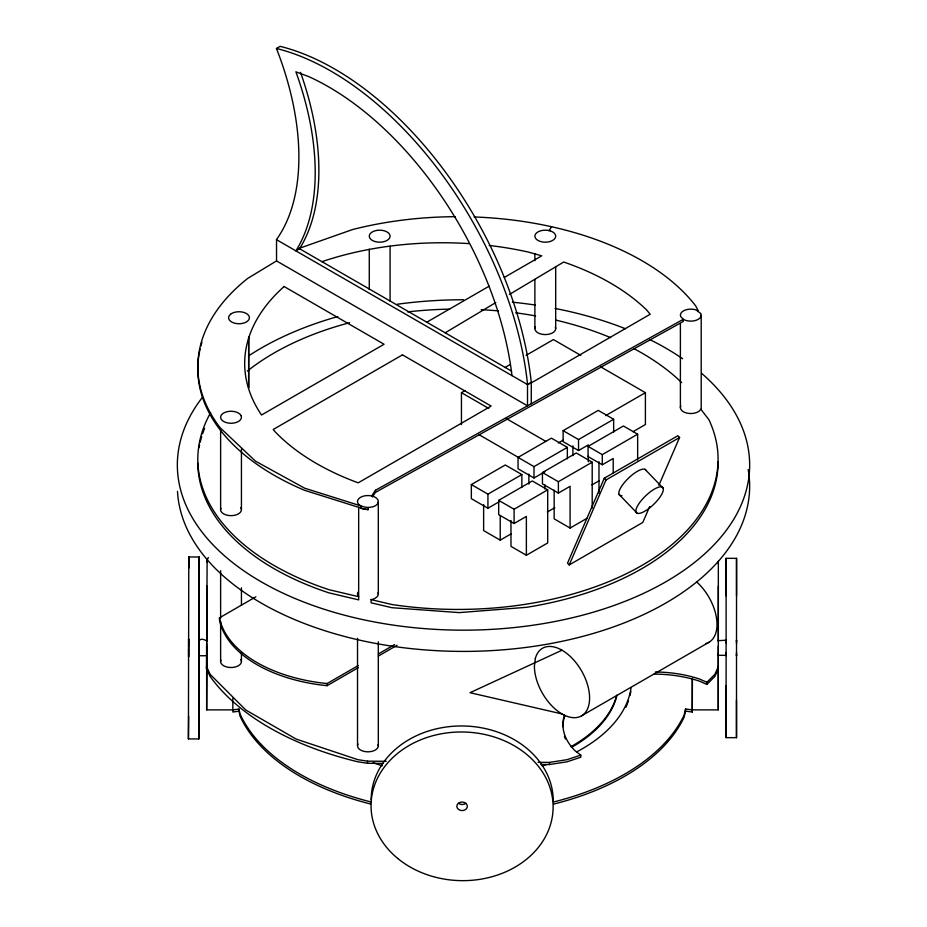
<?xml version="1.0" encoding="UTF-8"?>
<svg xmlns="http://www.w3.org/2000/svg" width="927" height="927" viewBox="0 0 927 927"><rect width="100%" height="100%" fill="white"/><g stroke="black" fill="none" stroke-linecap="round" stroke-linejoin="round"><path stroke-width="1.39" d="M188.587 648.668C188.621 677.683 188.61 618.008 188.633 647.231M553.593 801.982A229.861 132.712 0 0 0 684.114 715.053L685.54 708.993L692.272 709.873L718.286 709.873L718.344 561.217L718.344 563.338M726.131 685.667L726.096 737.66L736.501 737.66L736.536 558.344L726.131 558.332L726.096 737.66M726.108 643.002L726.119 640.221L718.309 640.673M736.513 654.369L736.513 655.771L736.513 652.504M736.513 641.623L736.525 640.221L736.525 643.489M726.108 655.319L718.309 655.319M206.814 642.99L206.814 655.748L199.004 655.737C200.475 649.155 194.172 634.335 206.848 640.893M685.54 708.993L685.54 711.113L692.272 711.994L692.411 678.413M188.644 716.165L188.424 738.923L198.83 738.946L199.201 556.988L188.795 556.965L188.424 738.923M383.268 763.396L367.521 763.292L357.961 761.809A273.141 157.694 0 0 1 210.139 676.467L206.524 668.68L207.127 560.128L208.332 557.533M370.707 801.89A229.861 132.712 0 0 1 240.058 713.999L238.969 709.074L232.839 709.873L206.651 709.873L206.964 655.528M206.825 641.611L206.837 640.209M199.004 655.737L199.038 640.279M199.201 556.988L198.83 738.946M685.54 711.113L684.114 717.185A229.861 132.712 0 0 1 553.593 804.103M372.399 496.965L375.458 492.388L683.303 321.426L683.303 319.305L680.708 316.582A10.406 6.002 0 0 1 684.624 310.302A10.406 6.002 0 0 1 696.177 309.989L700.905 313.697L700.8 316.802A10.406 6.002 0 0 1 683.303 319.305L375.458 490.267L371.634 495.98M658.888 485.273L679.584 437.486L677.869 435.713L604.3 478.193L567.509 563.152L569.213 564.925L642.793 522.446L649.688 506.513M569.213 564.925L606.003 479.966L679.584 437.486M718.274 666.942L714.833 674.346L706.872 682.307L706.872 684.427L699.491 681.16A91.043 52.561 0 0 0 653.964 674.114M718.274 669.074L714.833 676.467L706.872 684.427M549.004 230.626L551.6 226.744M276.536 239.687L276.536 260.927L247.764 278.367A260.139 150.186 0 0 0 220.116 427.706L255.493 461.171L304.67 488.205L364.288 506.976L368.181 507.521L372.677 506.895A10.406 6.002 0 0 0 373.546 496.501L371.09 495.829A10.406 6.002 0 0 0 359.977 497.672A10.406 6.002 0 0 0 358.668 504.311L360.777 505.864L360.777 507.996L362.295 508.738L368.181 509.641L368.181 507.521M445.18 332.805L495.806 302.573M509.387 294.473L563.709 262.028A237.497 137.115 0 0 1 646.432 309.78L650.198 314.241L531.611 382.712M276.536 260.927L527.509 405.829L527.509 384.589L531.264 382.503L527.579 384.624L276.443 239.63A231.785 133.824 60 0 0 276.443 48.471L280.116 46.35A280.302 161.831 60 0 1 531.264 382.503L531.264 403.743M426.779 322.19L489.247 286.13M504.23 277.474L541.716 255.829L528.344 252.074A237.497 137.115 0 0 0 489.224 245.458M461.449 424.531L461.449 392.677L465.18 390.522M504.948 367.555L509.92 364.693M526.084 355.365L553.419 339.572L580.765 355.365M358.32 667.637L327.08 685.679A130.927 75.597 0 0 1 219.467 619.954L219.467 617.834L255.84 596.826M588.286 444.914L578.529 450.545L563.129 441.658L563.129 430.673L598.251 410.394L613.651 419.282L613.651 432.202M544.821 471.75L533.998 477.996L518.054 468.784L518.054 457.405L551.391 438.158L567.336 447.37L567.336 458.842M498.993 501.855L487.938 508.239L471.345 498.656L471.345 484.566L505.273 464.983L521.866 474.554L521.866 487.475M558.39 442.909L563.361 440.035M605.621 415.632L645.401 392.677L645.401 424.531L632.967 431.715M563.129 430.673L578.529 439.56L613.651 419.282M518.054 457.405L533.998 466.617L567.336 447.37M471.345 484.566L487.938 494.149L521.866 474.554M554.161 490.082L554.161 518.853L570.082 528.054L570.082 486.316L558.378 493.083L542.446 483.882L542.446 472.527L576.27 452.99L592.202 462.191L592.202 508.112M613.211 472.793L613.211 458.471L602.295 464.786L588.054 456.559L588.054 446.408L623.408 425.991L637.649 434.207L637.649 460.047M526.374 555.261L526.374 516.42L514.091 523.512L498.691 514.624L498.691 500.348L532.295 480.951L547.695 489.85L547.695 542.944L526.374 555.261L510.974 546.362L510.974 520.476M588.054 446.408L602.295 454.624L637.649 434.207M542.446 472.527L558.378 481.716L592.202 462.191M498.691 500.348L514.091 509.247L547.695 489.85M591.913 484.937L599.155 480.754M547.324 512.017L554.821 507.683M483.627 504.578L483.627 530.58L500.221 540.151L511.044 533.906M570.082 528.054L587.289 518.123M327.08 685.679L327.08 683.558L358.32 665.516M378.32 653.975L394.566 644.601M378.32 656.096L397.057 645.273M581.507 715.864L708.935 642.295M561.994 650.221L470.024 692.701L561.994 713.941M540.974 764.474L549.456 764.532L567.011 761.809L580.777 757.22L580.777 755.099L567.011 759.688L549.456 762.411L538.042 762.33M718.077 461.692A260.139 150.186 0 0 1 526.513 607.312L459.224 612.62L391.854 607.695L371.101 602.805L371.101 599.618L372.677 599.294A10.406 6.002 0 0 0 378.089 592.677M238.969 709.074L238.969 711.206L232.839 712.006L232.839 698.298M206.524 668.68L206.524 666.548L210.139 674.346L245.794 710.001L296.211 739.109L357.961 759.688L367.521 761.171L386.223 761.299M368.181 509.641L364.288 509.097L304.67 490.337A260.139 150.186 0 0 1 200.116 349.015M371.101 599.618L391.854 604.508A260.139 150.186 0 0 0 708.877 419.664L700.8 409.201A10.406 6.002 0 0 1 691.959 413.5A10.406 6.002 0 0 1 681.693 410.441L680.708 408.981A10.406 6.002 0 0 1 680.8 405.864M706.872 682.307L699.491 679.027A91.043 52.561 0 0 0 655.354 671.994M600.65 366.849L645.401 392.677M511.565 371.136L299.004 248.424L352.561 229.548A260.139 150.186 0 0 1 455.238 216.675M461.449 392.677L488.796 408.459M506.2 418.506L545.968 441.472M478.853 434.578L518.622 457.544M580.777 755.099L575.122 750.835A91.043 52.561 0 0 1 564.45 714.96M645.03 469.329L663.164 488.181A18.204 5.852 -43.9 0 1 644.844 511.183A18.204 5.852 -43.9 0 1 640.858 501.055A18.204 5.852 -43.9 0 1 663.164 488.181M604.3 478.193L606.003 479.966M619.004 494.346L637.139 513.21M465.76 803.327L466.582 804.219A5.203 4.253 1.2 0 1 466.582 808.46L465.76 809.341A5.203 4.253 1.2 0 1 458.401 809.294L457.567 808.402A5.203 4.253 1.2 0 1 457.567 804.161L458.401 803.28A5.203 4.253 1.2 0 1 465.76 803.327A5.203 4.253 1.2 0 1 458.517 803.28M240.672 507.509L241.032 507.996A10.406 6.002 0 0 1 235.191 515.157A10.406 6.002 0 0 1 222.121 512.758L221.032 511.322A10.406 6.002 0 0 1 220.927 508.205M240.777 659.514L241.032 659.862A10.406 6.002 0 0 1 235.191 667.023A10.406 6.002 0 0 1 222.121 664.624L221.032 663.187A10.406 6.002 0 0 1 220.927 660.07M698.298 310.974L695.771 306.014A260.139 150.186 0 0 0 474.114 216.964M238.969 711.206L240.058 716.119A229.861 132.712 0 0 0 370.707 804.022M188.795 556.965L188.876 568.089M736.536 558.344L736.559 596.015M736.501 737.66L736.478 699.978M726.131 558.332L726.154 596.015M726.119 640.221L726.119 640.905M726.108 655.69L726.108 652.504M718.309 640.221L718.309 640.905M718.309 653.998L718.309 655.69M718.332 586.107L718.332 641.136M718.286 646.154L718.286 709.873M701.206 315.25L701.206 409.201M692.272 679.456L692.272 711.994M680.395 323.685L680.395 407.416M602.295 454.624L602.295 464.786M598.981 461.704L598.981 493.199M588.286 456.142L588.286 461.762M578.529 439.56L578.529 450.545M572.898 445.852L572.898 455.678M558.378 481.716L558.378 493.083M555.69 266.524L555.69 328.598M549.456 762.411L549.456 764.532M544.821 484.694L544.821 489.004M534.879 253.477L534.879 260.696M534.879 279.467L534.879 328.552M533.998 466.617L533.998 477.996M528.877 474.045L528.877 484.114M514.091 509.247L514.091 523.512M500.221 515.597L500.221 540.151M487.938 494.149L487.938 508.239M390.093 246.281L390.093 301.148M378.309 501.843L378.309 594.23M378.309 641.832L378.309 746.096M375.458 490.267L375.458 492.388M369.282 249.178L369.282 289.595M367.521 761.171L367.521 763.292M358.668 507.196L358.668 599.885L328.992 592.874A260.139 150.186 0 0 1 197.81 463.176M357.521 638.367L357.521 745.528M248.703 337.243L248.703 387.776M248.645 337.312L248.645 387.834M241.437 448.911L241.437 509.537M241.437 587.788L241.437 605.111M241.437 652.747L241.437 661.403M220.626 430.36L220.626 509.769M220.626 570.696L220.626 618.332M220.626 621.217L220.626 661.635M207.127 560.128L207.127 562.249M206.999 586.084L206.999 641.113M206.825 613.998L206.825 616.119M206.651 646.154L206.651 709.873M565.435 738.958A91.043 52.561 0 0 1 564.45 736.27M562.921 726.675A91.043 52.561 0 0 1 564.914 715.737M378.089 744.543A10.406 6.002 0 0 1 364.751 751.542L362.295 750.87A10.406 6.002 0 0 1 358.007 743.987M631.032 688.019A169.085 97.625 0 0 1 576.907 751.774M546.49 764.613A169.085 97.625 0 0 1 542.214 765.969M382.341 765.806A169.085 97.625 0 0 1 373.129 762.724M371.159 799.688A91.043 74.334 1.2 0 1 462.202 725.968A91.043 74.334 1.2 0 1 553.245 800.928M696.559 581.855A39.015 22.526 60 0 1 716.548 618.367A39.015 22.526 60 0 1 705.632 643.651M358.007 592.121A10.406 6.002 0 0 0 358.668 596.698L328.992 589.688A260.139 150.186 0 0 1 210.661 412.619M199.05 447.776A260.139 150.186 0 0 1 199.572 444.972M200.186 442.167A260.139 150.186 0 0 1 201.692 436.594M202.573 433.824A260.139 150.186 0 0 1 204.6 428.344M247.382 371.055A260.139 150.186 0 0 1 349.549 322.723M407.648 311.901A260.139 150.186 0 0 1 449.479 309.143M481.206 309.664A260.139 150.186 0 0 1 498.552 310.904M515.644 312.805A260.139 150.186 0 0 1 535.597 315.91M555.597 320.047A260.139 150.186 0 0 1 610.592 337.637M633.813 348.587A260.139 150.186 0 0 1 681.635 382.584M555.343 327.046A10.406 6.002 0 0 1 542.55 334.369L540.047 333.766A10.406 6.002 0 0 1 535.25 326.999M200.777 346.339A260.139 150.186 0 0 1 201.935 342.33M621.971 495.667A18.204 5.852 -43.9 0 1 626.826 479.838A18.204 5.852 -43.9 0 1 646.084 470.429M321.947 261.669A237.497 137.115 0 0 1 469.074 243.627M511.982 375.62A262.19 151.368 60 0 0 308.587 76.535L295.887 71.831A233.697 134.925 60 0 1 295.887 250.858L299.56 248.737A233.697 134.925 60 0 0 300.522 72.376M276.443 48.471A280.302 161.831 60 0 1 527.579 384.624M630.823 691.484A169.085 97.625 0 0 1 630.001 695.505M628.448 700.835A169.085 97.625 0 0 1 625.806 707.394M616.722 695.169A156.084 90.116 0 0 1 570.905 746.675M616.722 696.235A156.084 90.116 0 0 1 572.226 746.988M327.08 683.558A130.927 75.597 0 0 1 219.467 617.834M701.6 373.326A286.153 165.203 0 0 1 487.057 629.607A286.153 165.203 0 0 1 202.584 397.127M248.598 355.875A286.153 165.203 0 0 1 337.81 316.547M397.162 304.253A286.153 165.203 0 0 1 463.523 299.757M512.33 302.179A286.153 165.203 0 0 1 535.273 305.041M555.076 308.448A286.153 165.203 0 0 1 625.458 328.761M649.943 339.641A286.153 165.203 0 0 1 682.62 358.714M748.205 469.63A286.153 165.203 0 0 1 482.283 651.055A286.153 165.203 0 0 1 177.486 491.31M535.342 658.448L534.404 666.142A39.015 22.526 60 0 0 573.651 717.683A39.015 22.526 60 0 0 579.734 667.903A39.015 22.526 60 0 0 535.342 658.448M283.986 286.466L282.92 287.602A244.96 141.425 0 0 0 261.518 415.006L384.068 344.253L283.986 286.466M230.614 314.183L229.317 315.562A10.406 6.002 0 0 0 233.998 323.013A10.406 6.002 0 0 0 247.405 321.298L248.703 319.919A10.406 6.002 0 0 0 244.021 312.48A10.406 6.002 0 0 0 230.614 314.183M402.457 354.867L273.21 429.491L274.577 431.182A244.96 141.425 0 0 0 358.216 482.828L491.148 406.072L402.457 354.867M376.999 230.383L374.485 230.974A10.406 6.002 0 0 0 370.07 238.482A10.406 6.002 0 0 0 382.376 241.982L384.89 241.379A10.406 6.002 0 0 0 389.305 233.882A10.406 6.002 0 0 0 376.999 230.383M550.522 230.985L548.019 230.383A10.406 6.002 0 0 0 535.69 233.859A10.406 6.002 0 0 0 540.047 241.368L542.55 241.982A10.406 6.002 0 0 0 554.879 238.506A10.406 6.002 0 0 0 550.522 230.985M241.032 415.597L239.942 414.16A10.406 6.002 0 0 0 226.872 411.75A10.406 6.002 0 0 0 221.032 418.923L222.121 420.36A10.406 6.002 0 0 0 235.191 422.77A10.406 6.002 0 0 0 241.032 415.597M397.706 858.437A91.043 74.334 1.2 0 0 550.012 826.154A91.043 74.334 1.2 0 0 438.517 734.346A91.043 74.334 1.2 0 0 397.706 858.437"/></g></svg>
